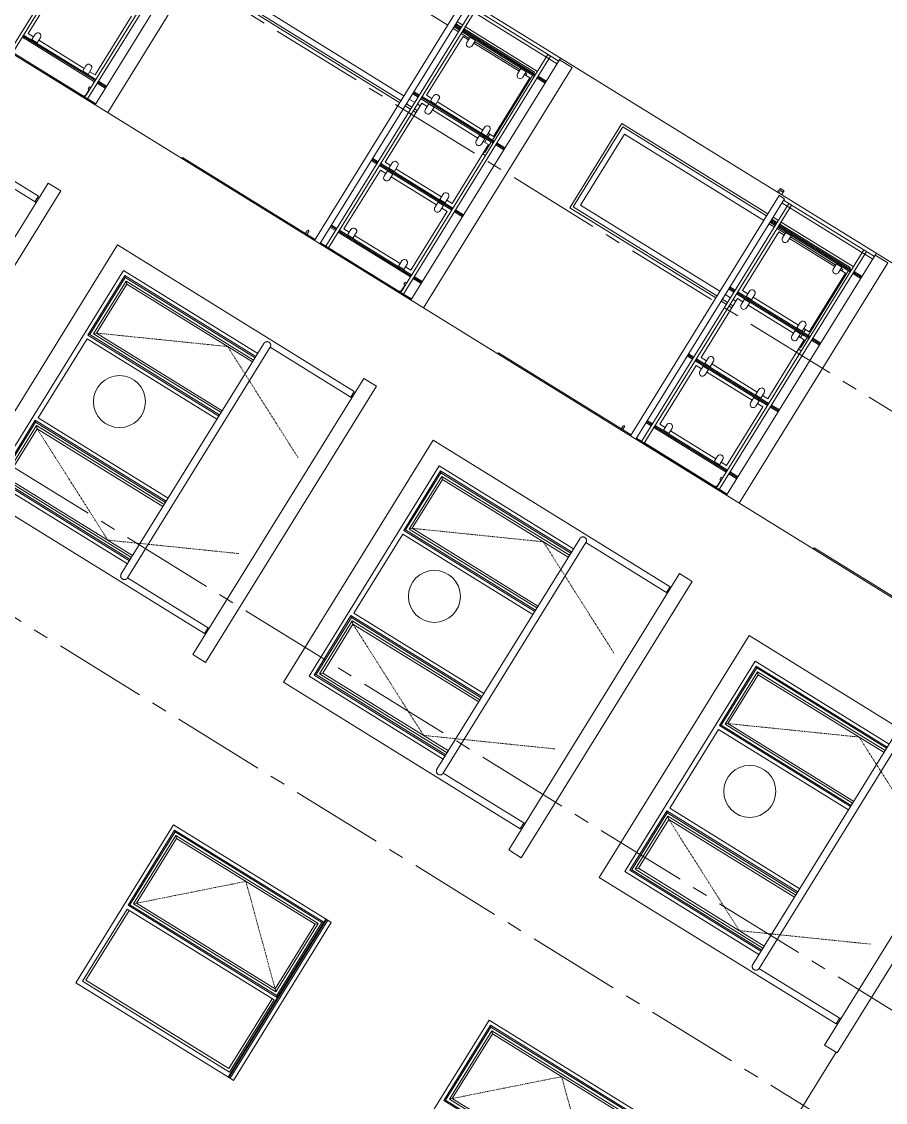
# Model space of a CAD drawing. Header units: millimetres. Extents: x 1373 to 40779, y 1939 to 6439.
# Drawn here: x 3049.9 to 3224.4, y 3599 to 3817.4 of the extents above; entities that cross this region are included whole.
import ezdxf

# ---------------------------------------------------------------- set-up
doc = ezdxf.new("R2010")
doc.units = ezdxf.units.MM
doc.linetypes.add('Center', pattern=[3, 1.2, -0.6, 0.6, -0.6])
doc.linetypes.add('IMPORT-CENTER2', pattern=[112.5, 75, -12.5, 12.5, -12.5])
for name, color, linetype, lineweight in [('A-DOOR', 31, 'Continuous', 18), ('A-DOOR-FRAM', 31, 'Continuous', 18), ('A-FLOR', 192, 'Continuous', 30), ('A-FLOR-HRAL', 11, 'Continuous', 18), ('A-GLAZ', 151, 'Continuous', 18), ('A-WALL', 20, 'Continuous', 9), ('HESAPLAMALAR', 2, 'Continuous', 30), ('S-GRID', 252, 'IMPORT-CENTER2', 5)]:
    doc.layers.add(name, color=color, linetype=linetype, lineweight=lineweight)
doc.layers.add('Çember', color=7, linetype='Continuous')

# ---------------------------------------------------------------- blocks, each defined once
blk = doc.blocks.new('_MB_KAPI_CAMLI_B - _m_kapı_80_camlı-2079421-ÖN GÖRÜNÜŞ')
at = {"layer": 'A-DOOR'}
for p, q in [((-878.46, 500.7), (-879.96, 500.7)), ((-879.96, 499.3), (-878.46, 499.3)), ((-878.46, 501.22), (-878.46, 500)), ((-878.46, 500), (-878.46, 498.78)), ((-885.36, 411.5), (-887.36, 411.5)), ((-887.36, 410.18), (-887.36, 411.5)), ((-885.36, 410.18), (-885.36, 411.5)), ((-879.19, 410.81), (-879.19, 410.17)), ((-879.61, 410.5), (-885.36, 410.5)), ((-879.61, 410.24), (-879.61, 410.5))]:
    blk.add_line(p, q, dxfattribs=at)
at = {"layer": 'A-DOOR', "flags": 128}
for points in [[(-879.96, 500.7), (-880, 500.7), (-880.04, 500.7), (-880.08, 500.7), (-880.12, 500.7), (-880.16, 500.7), (-880.2, 500.7), (-880.24, 500.7), (-880.28, 500.7), (-880.32, 500.7), (-880.35, 500.7), (-880.39, 500.7), (-880.43, 500.7), (-880.46, 500.7), (-880.5, 500.7), (-880.53, 500.7), (-880.56, 500.7), (-880.59, 500.7), (-880.62, 500.7), (-880.65, 500.7), (-880.68, 500.7), (-880.71, 500.7), (-880.74, 500.7), (-880.76, 500.7), (-880.78, 500.7), (-880.81, 500.7), (-880.83, 500.7), (-880.85, 500.7), (-880.86, 500.7), (-880.88, 500.7), (-880.9, 500.7), (-880.91, 500.7), (-880.92, 500.7), (-880.93, 500.7), (-880.94, 500.7), (-880.95, 500.7), (-880.96, 500.7), (-880.96, 500.7), (-880.96, 500.7), (-880.96, 500.7)], [(-880.96, 499.3), (-880.96, 499.3), (-880.96, 499.3), (-880.96, 499.3), (-880.95, 499.3), (-880.94, 499.3), (-880.94, 499.3), (-880.93, 499.3), (-880.91, 499.3), (-880.9, 499.3), (-880.89, 499.3), (-880.87, 499.3), (-880.85, 499.3), (-880.83, 499.3), (-880.81, 499.3), (-880.79, 499.3), (-880.77, 499.3), (-880.74, 499.3), (-880.72, 499.3), (-880.69, 499.3), (-880.66, 499.3), (-880.63, 499.3), (-880.6, 499.3), (-880.57, 499.3), (-880.54, 499.3), (-880.5, 499.3), (-880.47, 499.3), (-880.44, 499.3), (-880.4, 499.3), (-880.36, 499.3), (-880.33, 499.3), (-880.29, 499.3), (-880.25, 499.3), (-880.21, 499.3), (-880.17, 499.3), (-880.13, 499.3), (-880.09, 499.3), (-880.06, 499.3), (-880.02, 499.3), (-879.98, 499.3), (-879.96, 499.3)], [(-879.61, 410.5), (-879.59, 410.5), (-879.57, 410.51), (-879.55, 410.51), (-879.53, 410.52), (-879.51, 410.52), (-879.49, 410.53), (-879.47, 410.54), (-879.45, 410.54), (-879.43, 410.55), (-879.42, 410.56), (-879.4, 410.57), (-879.38, 410.58), (-879.36, 410.6), (-879.35, 410.61), (-879.33, 410.62), (-879.32, 410.64), (-879.3, 410.65), (-879.29, 410.67), (-879.27, 410.68), (-879.26, 410.7), (-879.25, 410.71), (-879.24, 410.73), (-879.22, 410.75), (-879.21, 410.77), (-879.2, 410.79), (-879.2, 410.8), (-879.19, 410.81)], [(-879.19, 410.81), (-879.16, 410.88), (-879.12, 410.95), (-879.09, 411.02), (-879.04, 411.09), (-879, 411.15), (-878.95, 411.22), (-878.9, 411.28), (-878.85, 411.34), (-878.79, 411.4), (-878.74, 411.46), (-878.68, 411.51), (-878.62, 411.56), (-878.55, 411.61), (-878.49, 411.66), (-878.42, 411.7), (-878.35, 411.74)]]:
    blk.add_lwpolyline(points, dxfattribs=at)
at = {"layer": 'A-DOOR'}
for start, end in [(150, 180), (180, 210), (75, 120), (240, 285)]:
    blk.add_arc((-880.96, 500), 0.7, start, end, dxfattribs=at)
at = {"layer": 'A-DOOR-FRAM'}
for p, q in [((-878.36, 491.44), (-878.36, 617.5)), ((-877.36, 617.5), (-878.36, 617.5)), ((-878.36, 481.28), (-878.36, 486.36)), ((-878.36, 410.16), (-878.36, 478.74)), ((-878.36, 400), (-878.36, 407.62))]:
    blk.add_line(p, q, dxfattribs=at)
blk = doc.blocks.new('_MB_KAPI_CAMLI_B - _m_kapı_80_camlı-V48-ÖN GÖRÜNÜŞ')
at = {"layer": 'A-DOOR'}
for p, q in [((-878.46, 800.7), (-879.96, 800.7)), ((-879.96, 799.3), (-878.46, 799.3)), ((-878.46, 801.22), (-878.46, 800)), ((-878.46, 800), (-878.46, 798.78)), ((-885.36, 711.5), (-887.36, 711.5)), ((-887.36, 710.18), (-887.36, 711.5)), ((-885.36, 710.18), (-885.36, 711.5)), ((-879.61, 710.5), (-885.36, 710.5)), ((-879.61, 710.24), (-879.61, 710.5)), ((-879.19, 710.81), (-879.19, 710.17))]:
    blk.add_line(p, q, dxfattribs=at)
at = {"layer": 'A-DOOR', "flags": 128}
for points in [[(-879.96, 800.7), (-880, 800.7), (-880.04, 800.7), (-880.08, 800.7), (-880.12, 800.7), (-880.16, 800.7), (-880.2, 800.7), (-880.24, 800.7), (-880.28, 800.7), (-880.32, 800.7), (-880.35, 800.7), (-880.39, 800.7), (-880.43, 800.7), (-880.46, 800.7), (-880.5, 800.7), (-880.53, 800.7), (-880.56, 800.7), (-880.59, 800.7), (-880.62, 800.7), (-880.65, 800.7), (-880.68, 800.7), (-880.71, 800.7), (-880.74, 800.7), (-880.76, 800.7), (-880.78, 800.7), (-880.81, 800.7), (-880.83, 800.7), (-880.85, 800.7), (-880.86, 800.7), (-880.88, 800.7), (-880.9, 800.7), (-880.91, 800.7), (-880.92, 800.7), (-880.93, 800.7), (-880.94, 800.7), (-880.95, 800.7), (-880.96, 800.7), (-880.96, 800.7), (-880.96, 800.7), (-880.96, 800.7)], [(-880.96, 799.3), (-880.96, 799.3), (-880.96, 799.3), (-880.96, 799.3), (-880.95, 799.3), (-880.94, 799.3), (-880.94, 799.3), (-880.93, 799.3), (-880.91, 799.3), (-880.9, 799.3), (-880.89, 799.3), (-880.87, 799.3), (-880.85, 799.3), (-880.83, 799.3), (-880.81, 799.3), (-880.79, 799.3), (-880.77, 799.3), (-880.74, 799.3), (-880.72, 799.3), (-880.69, 799.3), (-880.66, 799.3), (-880.63, 799.3), (-880.6, 799.3), (-880.57, 799.3), (-880.54, 799.3), (-880.5, 799.3), (-880.47, 799.3), (-880.44, 799.3), (-880.4, 799.3), (-880.36, 799.3), (-880.33, 799.3), (-880.29, 799.3), (-880.25, 799.3), (-880.21, 799.3), (-880.17, 799.3), (-880.13, 799.3), (-880.09, 799.3), (-880.06, 799.3), (-880.02, 799.3), (-879.98, 799.3), (-879.96, 799.3)], [(-879.61, 710.5), (-879.59, 710.5), (-879.57, 710.51), (-879.55, 710.51), (-879.53, 710.52), (-879.51, 710.52), (-879.49, 710.53), (-879.47, 710.54), (-879.45, 710.54), (-879.43, 710.55), (-879.42, 710.56), (-879.4, 710.57), (-879.38, 710.58), (-879.36, 710.6), (-879.35, 710.61), (-879.33, 710.62), (-879.32, 710.64), (-879.3, 710.65), (-879.29, 710.67), (-879.27, 710.68), (-879.26, 710.7), (-879.25, 710.71), (-879.24, 710.73), (-879.22, 710.75), (-879.21, 710.77), (-879.2, 710.79), (-879.2, 710.8), (-879.19, 710.81)], [(-879.19, 710.81), (-879.16, 710.88), (-879.12, 710.95), (-879.09, 711.02), (-879.04, 711.09), (-879, 711.15), (-878.95, 711.22), (-878.9, 711.28), (-878.85, 711.34), (-878.79, 711.4), (-878.74, 711.46), (-878.68, 711.51), (-878.62, 711.56), (-878.55, 711.61), (-878.49, 711.66), (-878.42, 711.7), (-878.35, 711.74)]]:
    blk.add_lwpolyline(points, dxfattribs=at)
at = {"layer": 'A-DOOR'}
for start, end in [(150, 180), (180, 210), (75, 120), (240, 285)]:
    blk.add_arc((-880.96, 800), 0.7, start, end, dxfattribs=at)
at = {"layer": 'A-DOOR-FRAM'}
for p, q in [((-878.36, 791.44), (-878.36, 917.5)), ((-877.36, 917.5), (-878.36, 917.5)), ((-878.36, 781.28), (-878.36, 786.36)), ((-878.36, 710.16), (-878.36, 778.74)), ((-878.36, 700), (-878.36, 707.62))]:
    blk.add_line(p, q, dxfattribs=at)
blk = doc.blocks.new('_MB_KAPI_CAMLI_B - _m_kapı_80_camlı-V60-ÖN GÖRÜNÜŞ')
at = {"layer": 'A-DOOR'}
for p, q in [((-878.46, 1100.7), (-879.96, 1100.7)), ((-878.46, 1101.22), (-878.46, 1100)), ((-879.96, 1099.3), (-878.46, 1099.3)), ((-878.46, 1100), (-878.46, 1098.78)), ((-885.36, 1011.5), (-887.36, 1011.5)), ((-887.36, 1010.18), (-887.36, 1011.5)), ((-885.36, 1010.18), (-885.36, 1011.5)), ((-879.61, 1010.5), (-885.36, 1010.5)), ((-879.61, 1010.24), (-879.61, 1010.5)), ((-879.19, 1010.81), (-879.19, 1010.17))]:
    blk.add_line(p, q, dxfattribs=at)
at = {"layer": 'A-DOOR', "flags": 128}
for points in [[(-879.96, 1100.7), (-880, 1100.7), (-880.04, 1100.7), (-880.08, 1100.7), (-880.12, 1100.7), (-880.16, 1100.7), (-880.2, 1100.7), (-880.24, 1100.7), (-880.28, 1100.7), (-880.32, 1100.7), (-880.35, 1100.7), (-880.39, 1100.7), (-880.43, 1100.7), (-880.46, 1100.7), (-880.5, 1100.7), (-880.53, 1100.7), (-880.56, 1100.7), (-880.59, 1100.7), (-880.62, 1100.7), (-880.65, 1100.7), (-880.68, 1100.7), (-880.71, 1100.7), (-880.74, 1100.7), (-880.76, 1100.7), (-880.78, 1100.7), (-880.81, 1100.7), (-880.83, 1100.7), (-880.85, 1100.7), (-880.86, 1100.7), (-880.88, 1100.7), (-880.9, 1100.7), (-880.91, 1100.7), (-880.92, 1100.7), (-880.93, 1100.7), (-880.94, 1100.7), (-880.95, 1100.7), (-880.96, 1100.7), (-880.96, 1100.7), (-880.96, 1100.7), (-880.96, 1100.7)], [(-880.96, 1099.3), (-880.96, 1099.3), (-880.96, 1099.3), (-880.96, 1099.3), (-880.95, 1099.3), (-880.94, 1099.3), (-880.94, 1099.3), (-880.93, 1099.3), (-880.91, 1099.3), (-880.9, 1099.3), (-880.89, 1099.3), (-880.87, 1099.3), (-880.85, 1099.3), (-880.83, 1099.3), (-880.81, 1099.3), (-880.79, 1099.3), (-880.77, 1099.3), (-880.74, 1099.3), (-880.72, 1099.3), (-880.69, 1099.3), (-880.66, 1099.3), (-880.63, 1099.3), (-880.6, 1099.3), (-880.57, 1099.3), (-880.54, 1099.3), (-880.5, 1099.3), (-880.47, 1099.3), (-880.44, 1099.3), (-880.4, 1099.3), (-880.36, 1099.3), (-880.33, 1099.3), (-880.29, 1099.3), (-880.25, 1099.3), (-880.21, 1099.3), (-880.17, 1099.3), (-880.13, 1099.3), (-880.09, 1099.3), (-880.06, 1099.3), (-880.02, 1099.3), (-879.98, 1099.3), (-879.96, 1099.3)], [(-879.61, 1010.5), (-879.59, 1010.5), (-879.57, 1010.51), (-879.55, 1010.51), (-879.53, 1010.52), (-879.51, 1010.52), (-879.49, 1010.53), (-879.47, 1010.54), (-879.45, 1010.54), (-879.43, 1010.55), (-879.42, 1010.56), (-879.4, 1010.57), (-879.38, 1010.58), (-879.36, 1010.6), (-879.35, 1010.61), (-879.33, 1010.62), (-879.32, 1010.64), (-879.3, 1010.65), (-879.29, 1010.67), (-879.27, 1010.68), (-879.26, 1010.7), (-879.25, 1010.71), (-879.24, 1010.73), (-879.22, 1010.75), (-879.21, 1010.77), (-879.2, 1010.79), (-879.2, 1010.8), (-879.19, 1010.81)], [(-879.19, 1010.81), (-879.16, 1010.88), (-879.12, 1010.95), (-879.09, 1011.02), (-879.04, 1011.09), (-879, 1011.15), (-878.95, 1011.22), (-878.9, 1011.28), (-878.85, 1011.34), (-878.79, 1011.4), (-878.74, 1011.46), (-878.68, 1011.51), (-878.62, 1011.56), (-878.55, 1011.61), (-878.49, 1011.66), (-878.42, 1011.7), (-878.35, 1011.74)]]:
    blk.add_lwpolyline(points, dxfattribs=at)
at = {"layer": 'A-DOOR'}
for start, end in [(75, 120), (150, 180), (180, 210), (240, 285)]:
    blk.add_arc((-880.96, 1100), 0.7, start, end, dxfattribs=at)
at = {"layer": 'A-DOOR-FRAM'}
for p, q in [((-878.36, 1091.44), (-878.36, 1217.5)), ((-877.36, 1217.5), (-878.36, 1217.5)), ((-878.36, 1081.39), (-878.36, 1086.36)), ((-878.36, 1010.16), (-878.36, 1078.74)), ((-878.36, 1000), (-878.36, 1007.62))]:
    blk.add_line(p, q, dxfattribs=at)
blk = doc.blocks.new('A$C06b003cd')
at = {"layer": 'A-FLOR', "color": 1, "lineweight": 20}
for p, q in [((624.43, 2084.05), (852.7, 2084.05)), ((852.7, 2072.05), (624.43, 2072.05)), ((624.43, 1784.05), (852.7, 1784.05)), ((624.43, 1784.05), (624.43, 1772.05)), ((852.7, 1772.05), (624.43, 1772.05)), ((624.43, 1484.05), (852.7, 1484.05)), ((624.43, 1484.05), (624.43, 1472.05)), ((852.7, 1472.05), (624.43, 1472.05)), ((2051.42, 1172.05), (1189.07, 1172.05))]:
    blk.add_line(p, q, dxfattribs=at)
at = {"layer": 'A-FLOR-HRAL'}
for p, q in [((851.84, 2084.05), (851.84, 2170.41)), ((625.7, 2165.33), (851.84, 2165.33)), ((625.7, 2162.79), (851.84, 2162.79)), ((832.27, 2160.25), (776.39, 2160.25)), ((832.27, 2155.17), (832.27, 2160.25)), ((835.13, 2094.21), (835.13, 2162.79)), ((837.04, 2162.79), (837.04, 2094.21)), ((834.81, 2155.17), (829.73, 2155.17)), ((829.73, 2150.09), (834.81, 2150.09)), ((832.27, 2106.91), (832.27, 2150.09)), ((834.81, 2150.09), (834.81, 2155.17)), ((834.81, 2106.91), (829.73, 2106.91)), ((834.81, 2101.83), (834.81, 2106.91)), ((776.39, 2096.75), (832.27, 2096.75)), ((829.73, 2101.83), (834.81, 2101.83)), ((832.27, 2096.75), (832.27, 2101.83)), ((625.7, 2094.21), (851.84, 2094.21)), ((625.7, 2091.67), (851.84, 2091.67)), ((835.13, 2084.05), (835.13, 2091.67)), ((837.04, 2091.67), (837.04, 2084.05)), ((624.43, 1875.49), (852.7, 1875.49)), ((624.43, 1870.41), (852.7, 1870.41)), ((625.7, 1870.41), (625.7, 1784.05)), ((628.24, 1784.05), (628.24, 1870.41)), ((644.63, 1865.33), (644.63, 1870.41)), ((646.54, 1870.41), (646.54, 1865.33)), ((708.13, 1865.33), (708.13, 1870.41)), ((710.04, 1870.41), (710.04, 1865.33)), ((771.63, 1865.33), (771.63, 1870.41)), ((773.54, 1870.41), (773.54, 1865.33)), ((835.13, 1865.33), (835.13, 1870.41)), ((837.04, 1870.41), (837.04, 1865.33)), ((851.84, 1784.05), (851.84, 1870.41)), ((625.7, 1865.33), (851.84, 1865.33)), ((625.7, 1862.79), (851.84, 1862.79)), ((644.63, 1794.21), (644.63, 1862.79)), ((646.54, 1862.79), (646.54, 1794.21)), ((708.13, 1794.21), (708.13, 1862.79)), ((710.04, 1862.79), (710.04, 1794.21)), ((771.63, 1794.21), (771.63, 1862.79)), ((773.54, 1862.79), (773.54, 1794.21)), ((835.13, 1794.21), (835.13, 1862.79)), ((837.04, 1862.79), (837.04, 1794.21)), ((651.93, 1855.17), (646.85, 1855.17)), ((646.85, 1855.17), (646.85, 1850.09)), ((705.27, 1860.25), (649.39, 1860.25)), ((649.39, 1860.25), (649.39, 1855.17)), ((707.81, 1855.17), (702.73, 1855.17)), ((705.27, 1855.17), (705.27, 1860.25)), ((707.81, 1850.09), (707.81, 1855.17)), ((715.43, 1855.17), (710.35, 1855.17)), ((710.35, 1855.17), (710.35, 1850.09)), ((768.77, 1860.25), (712.89, 1860.25)), ((712.89, 1860.25), (712.89, 1855.17)), ((771.31, 1855.17), (766.23, 1855.17)), ((768.77, 1855.17), (768.77, 1860.25)), ((771.31, 1850.09), (771.31, 1855.17)), ((778.93, 1855.17), (773.85, 1855.17)), ((773.85, 1855.17), (773.85, 1850.09)), ((832.27, 1860.25), (776.39, 1860.25)), ((776.39, 1860.25), (776.39, 1855.17)), ((834.81, 1855.17), (829.73, 1855.17)), ((832.27, 1855.17), (832.27, 1860.25)), ((834.81, 1850.09), (834.81, 1855.17)), ((646.85, 1850.09), (651.93, 1850.09)), ((649.39, 1850.09), (649.39, 1806.91)), ((702.73, 1850.09), (707.81, 1850.09)), ((705.27, 1806.91), (705.27, 1850.09)), ((710.35, 1850.09), (715.43, 1850.09)), ((712.89, 1850.09), (712.89, 1806.91)), ((766.23, 1850.09), (771.31, 1850.09)), ((768.77, 1806.91), (768.77, 1850.09)), ((773.85, 1850.09), (778.93, 1850.09)), ((776.39, 1850.09), (776.39, 1806.91)), ((829.73, 1850.09), (834.81, 1850.09)), ((832.27, 1806.91), (832.27, 1850.09)), ((651.93, 1806.91), (646.85, 1806.91)), ((646.85, 1806.91), (646.85, 1801.83)), ((646.85, 1801.83), (651.93, 1801.83)), ((649.39, 1801.83), (649.39, 1796.75)), ((707.81, 1806.91), (702.73, 1806.91)), ((702.73, 1801.83), (707.81, 1801.83)), ((705.27, 1796.75), (705.27, 1801.83)), ((707.81, 1801.83), (707.81, 1806.91)), ((715.43, 1806.91), (710.35, 1806.91)), ((710.35, 1806.91), (710.35, 1801.83)), ((710.35, 1801.83), (715.43, 1801.83)), ((712.89, 1801.83), (712.89, 1796.75)), ((771.31, 1806.91), (766.23, 1806.91)), ((766.23, 1801.83), (771.31, 1801.83)), ((768.77, 1796.75), (768.77, 1801.83)), ((771.31, 1801.83), (771.31, 1806.91)), ((778.93, 1806.91), (773.85, 1806.91)), ((773.85, 1806.91), (773.85, 1801.83)), ((773.85, 1801.83), (778.93, 1801.83)), ((776.39, 1801.83), (776.39, 1796.75)), ((834.81, 1806.91), (829.73, 1806.91)), ((829.73, 1801.83), (834.81, 1801.83)), ((832.27, 1796.75), (832.27, 1801.83)), ((834.81, 1801.83), (834.81, 1806.91)), ((625.7, 1794.21), (851.84, 1794.21)), ((625.7, 1794.21), (625.7, 1791.67)), ((625.7, 1791.67), (851.84, 1791.67)), ((644.63, 1784.05), (644.63, 1791.67)), ((646.54, 1791.67), (646.54, 1784.05)), ((649.39, 1796.75), (705.27, 1796.75)), ((708.13, 1784.05), (708.13, 1791.67)), ((710.04, 1791.67), (710.04, 1784.05)), ((712.89, 1796.75), (768.77, 1796.75)), ((771.63, 1784.05), (771.63, 1791.67)), ((773.54, 1791.67), (773.54, 1784.05)), ((776.39, 1796.75), (832.27, 1796.75)), ((835.13, 1784.05), (835.13, 1791.67)), ((837.04, 1791.67), (837.04, 1784.05)), ((624.43, 1575.49), (852.7, 1575.49)), ((624.43, 1575.49), (624.43, 1570.41)), ((624.43, 1570.41), (852.7, 1570.41)), ((625.7, 1570.41), (625.7, 1484.05)), ((625.7, 1565.33), (851.84, 1565.33)), ((625.7, 1565.33), (625.7, 1562.79)), ((628.24, 1484.05), (628.24, 1570.41)), ((644.63, 1565.33), (644.63, 1570.41)), ((646.54, 1570.41), (646.54, 1565.33)), ((708.13, 1565.33), (708.13, 1570.41)), ((710.04, 1570.41), (710.04, 1565.33)), ((771.63, 1565.33), (771.63, 1570.41)), ((773.54, 1570.41), (773.54, 1565.33)), ((835.13, 1565.33), (835.13, 1570.41)), ((837.04, 1570.41), (837.04, 1565.33)), ((851.84, 1484.05), (851.84, 1570.41)), ((625.7, 1562.79), (851.84, 1562.79)), ((644.63, 1494.21), (644.63, 1562.79)), ((646.54, 1562.79), (646.54, 1494.21)), ((651.93, 1555.17), (646.85, 1555.17)), ((646.85, 1555.17), (646.85, 1550.09)), ((705.27, 1560.25), (649.39, 1560.25)), ((649.39, 1560.25), (649.39, 1555.17)), ((707.81, 1555.17), (702.73, 1555.17)), ((705.27, 1555.17), (705.27, 1560.25)), ((707.81, 1550.09), (707.81, 1555.17)), ((708.13, 1494.21), (708.13, 1562.79)), ((710.04, 1562.79), (710.04, 1494.21)), ((715.43, 1555.17), (710.35, 1555.17)), ((710.35, 1555.17), (710.35, 1550.09)), ((768.77, 1560.25), (712.89, 1560.25)), ((712.89, 1560.25), (712.89, 1555.17)), ((771.31, 1555.17), (766.23, 1555.17)), ((768.77, 1555.17), (768.77, 1560.25)), ((771.31, 1550.09), (771.31, 1555.17)), ((771.63, 1494.21), (771.63, 1562.79)), ((773.54, 1562.79), (773.54, 1494.21)), ((778.93, 1555.17), (773.85, 1555.17)), ((773.85, 1555.17), (773.85, 1550.09)), ((832.27, 1560.25), (776.39, 1560.25)), ((776.39, 1560.25), (776.39, 1555.17)), ((834.81, 1555.17), (829.73, 1555.17)), ((832.27, 1555.17), (832.27, 1560.25)), ((834.81, 1550.09), (834.81, 1555.17)), ((835.13, 1494.21), (835.13, 1562.79)), ((837.04, 1562.79), (837.04, 1494.21)), ((646.85, 1550.09), (651.93, 1550.09)), ((649.39, 1550.09), (649.39, 1506.91)), ((702.73, 1550.09), (707.81, 1550.09)), ((705.27, 1506.91), (705.27, 1550.09)), ((710.35, 1550.09), (715.43, 1550.09)), ((712.89, 1550.09), (712.89, 1506.91)), ((766.23, 1550.09), (771.31, 1550.09)), ((768.77, 1506.91), (768.77, 1550.09)), ((773.85, 1550.09), (778.93, 1550.09)), ((776.39, 1550.09), (776.39, 1506.91)), ((829.73, 1550.09), (834.81, 1550.09)), ((832.27, 1506.91), (832.27, 1550.09)), ((651.93, 1506.91), (646.85, 1506.91)), ((646.85, 1506.91), (646.85, 1501.83)), ((707.81, 1506.91), (702.73, 1506.91)), ((707.81, 1501.83), (707.81, 1506.91)), ((715.43, 1506.91), (710.35, 1506.91)), ((710.35, 1506.91), (710.35, 1501.83)), ((771.31, 1506.91), (766.23, 1506.91)), ((771.31, 1501.83), (771.31, 1506.91)), ((778.93, 1506.91), (773.85, 1506.91)), ((773.85, 1506.91), (773.85, 1501.83)), ((834.81, 1506.91), (829.73, 1506.91)), ((834.81, 1501.83), (834.81, 1506.91)), ((625.7, 1494.21), (851.84, 1494.21)), ((625.7, 1494.21), (625.7, 1491.67)), ((646.85, 1501.83), (651.93, 1501.83)), ((649.39, 1501.83), (649.39, 1496.75)), ((649.39, 1496.75), (705.27, 1496.75)), ((702.73, 1501.83), (707.81, 1501.83)), ((705.27, 1496.75), (705.27, 1501.83)), ((710.35, 1501.83), (715.43, 1501.83)), ((712.89, 1501.83), (712.89, 1496.75)), ((712.89, 1496.75), (768.77, 1496.75)), ((766.23, 1501.83), (771.31, 1501.83)), ((768.77, 1496.75), (768.77, 1501.83)), ((773.85, 1501.83), (778.93, 1501.83)), ((776.39, 1501.83), (776.39, 1496.75)), ((776.39, 1496.75), (832.27, 1496.75)), ((829.73, 1501.83), (834.81, 1501.83)), ((832.27, 1496.75), (832.27, 1501.83)), ((625.7, 1491.67), (851.84, 1491.67)), ((644.63, 1484.05), (644.63, 1491.67)), ((646.54, 1491.67), (646.54, 1484.05)), ((708.13, 1484.05), (708.13, 1491.67)), ((710.04, 1491.67), (710.04, 1484.05)), ((771.63, 1484.05), (771.63, 1491.67)), ((773.54, 1491.67), (773.54, 1484.05)), ((835.13, 1484.05), (835.13, 1491.67)), ((837.04, 1491.67), (837.04, 1484.05))]:
    blk.add_line(p, q, dxfattribs=at)
at = {"layer": 'A-FLOR-HRAL', "linetype": 'Continuous'}
for p, q in [((836.08, 2094.21), (836.08, 2162.79)), ((836.08, 2084.05), (836.08, 2091.67)), ((645.58, 1865.33), (645.58, 1870.41)), ((709.08, 1865.33), (709.08, 1870.41)), ((772.58, 1865.33), (772.58, 1870.41)), ((836.08, 1865.33), (836.08, 1870.41)), ((645.58, 1794.21), (645.58, 1862.79)), ((709.08, 1794.21), (709.08, 1862.79)), ((772.58, 1794.21), (772.58, 1862.79)), ((836.08, 1794.21), (836.08, 1862.79)), ((645.58, 1784.05), (645.58, 1791.67)), ((709.08, 1784.05), (709.08, 1791.67)), ((772.58, 1784.05), (772.58, 1791.67)), ((836.08, 1784.05), (836.08, 1791.67)), ((645.58, 1565.33), (645.58, 1570.41)), ((709.08, 1565.33), (709.08, 1570.41)), ((772.58, 1565.33), (772.58, 1570.41)), ((836.08, 1565.33), (836.08, 1570.41)), ((645.58, 1494.21), (645.58, 1562.79)), ((709.08, 1494.21), (709.08, 1562.79)), ((772.58, 1494.21), (772.58, 1562.79)), ((836.08, 1494.21), (836.08, 1562.79)), ((645.58, 1484.05), (645.58, 1491.67)), ((709.08, 1484.05), (709.08, 1491.67)), ((772.58, 1484.05), (772.58, 1491.67)), ((836.08, 1484.05), (836.08, 1491.67))]:
    blk.add_line(p, q, dxfattribs=at)
at = {"layer": 'A-FLOR-HRAL'}
for centre, start, end in [((829.73, 2152.63), 90, 270), ((829.73, 2104.37), 90, 270), ((651.93, 1852.63), 270, 90), ((702.73, 1852.63), 90, 270), ((715.43, 1852.63), 270, 90), ((766.23, 1852.63), 90, 270), ((778.93, 1852.63), 270, 90), ((829.73, 1852.63), 90, 270), ((651.93, 1804.37), 270, 90), ((702.73, 1804.37), 90, 270), ((715.43, 1804.37), 270, 90), ((766.23, 1804.37), 90, 270), ((778.93, 1804.37), 270, 90), ((829.73, 1804.37), 90, 270), ((651.93, 1552.63), 270, 90), ((702.73, 1552.63), 90, 270), ((715.43, 1552.63), 270, 90), ((766.23, 1552.63), 90, 270), ((778.93, 1552.63), 270, 90), ((829.73, 1552.63), 90, 270), ((651.93, 1504.37), 270, 90), ((702.73, 1504.37), 90, 270), ((715.43, 1504.37), 270, 90), ((766.23, 1504.37), 90, 270), ((778.93, 1504.37), 270, 90), ((829.73, 1504.37), 90, 270)]:
    blk.add_arc(centre, 2.54, start, end, dxfattribs=at)
at = {"layer": 'A-GLAZ'}
for p, q in [((939.56, 2309.05), (939.56, 2084.05)), ((944.99, 2160.68), (944.99, 2083.05)), ((926.56, 2083.05), (1189.07, 2083.05)), ((926.56, 2071.05), (926.56, 2083.05)), ((939.56, 2084.05), (944.99, 2084.05)), ((1189.07, 2071.05), (926.56, 2071.05)), ((719.8, 2012.15), (719.8, 1875.49)), ((721.7, 1875.49), (721.7, 2014.05)), ((648, 1875.49), (648, 2007.75)), ((715.4, 2007.75), (715.4, 1875.49)), ((1169.56, 2009.05), (939.56, 2009.05)), ((939.56, 2009.05), (939.56, 1784.05)), ((1169.56, 1784.05), (1169.56, 2009.05)), ((954.56, 1866.58), (954.56, 1994.05)), ((954.56, 1994.05), (1154.56, 1994.05)), ((1154.56, 1994.05), (1154.56, 1866.58)), ((957.56, 1866.57), (957.56, 1991.05)), ((958.64, 1989.97), (957.56, 1991.05)), ((957.56, 1991.05), (1014.06, 1991.05)), ((958.64, 1866.57), (958.64, 1989.97)), ((1012.98, 1989.97), (958.64, 1989.97)), ((962.56, 1986.05), (960.81, 1987.79)), ((960.81, 1987.79), (960.81, 1866.57)), ((1010.8, 1987.79), (960.81, 1987.79)), ((962.56, 1986.05), (962.56, 1866.57)), ((1009.06, 1986.05), (962.56, 1986.05)), ((1010.8, 1987.79), (1009.06, 1986.05)), ((1009.06, 1866.58), (1009.06, 1986.05)), ((1010.8, 1866.58), (1010.8, 1987.79)), ((1014.06, 1991.05), (1012.98, 1989.97)), ((1012.98, 1989.97), (1012.98, 1866.58)), ((1014.06, 1991.05), (1014.06, 1866.58)), ((1017.06, 1866.58), (1017.06, 1990.05)), ((1017.06, 1990.05), (1092.06, 1990.05)), ((1092.06, 1990.05), (1092.06, 1866.58)), ((1095.06, 1991.05), (1151.56, 1991.05)), ((1095.06, 1866.58), (1095.06, 1991.05)), ((1095.06, 1991.05), (1096.22, 1989.89)), ((1096.22, 1989.89), (1150.4, 1989.89)), ((1096.22, 1989.89), (1096.22, 1866.58)), ((1148.44, 1987.93), (1098.18, 1987.93)), ((1098.18, 1866.58), (1098.18, 1987.93)), ((1098.18, 1987.93), (1100.06, 1986.05)), ((1146.56, 1986.05), (1100.06, 1986.05)), ((1100.06, 1986.05), (1100.06, 1866.58)), ((1146.56, 1866.58), (1146.56, 1986.05)), ((1148.44, 1866.58), (1148.44, 1987.93)), ((1150.4, 1989.89), (1150.4, 1866.58)), ((1151.56, 1991.05), (1151.56, 1866.58)), ((641.7, 1870.41), (641.7, 1865.33)), ((643.6, 1865.33), (643.6, 1870.41)), ((648, 1865.33), (648, 1870.41)), ((715.4, 1870.41), (715.4, 1865.33)), ((719.8, 1870.41), (719.8, 1865.33)), ((721.7, 1865.33), (721.7, 1870.41)), ((641.7, 1862.79), (641.7, 1794.21)), ((643.6, 1795.95), (643.6, 1862.79)), ((648, 1855.17), (648, 1862.79)), ((715.4, 1862.79), (715.4, 1860.25)), ((719.8, 1862.79), (719.8, 1860.25)), ((721.7, 1860.25), (721.7, 1862.79)), ((1164.13, 1866.58), (944.99, 1866.58)), ((944.99, 1860.68), (944.99, 1783.05)), ((1164.13, 1860.68), (1164.13, 1783.05)), ((944.99, 1860.58), (1164.13, 1860.58)), ((648, 1806.91), (648, 1850.09)), ((648, 1800.35), (648, 1801.83)), ((649.39, 1800.35), (648, 1800.35)), ((708.13, 1800.35), (705.27, 1800.35)), ((712.89, 1800.35), (710.04, 1800.35)), ((644.63, 1795.95), (643.6, 1795.95)), ((708.13, 1795.95), (646.54, 1795.95)), ((719.8, 1795.95), (710.04, 1795.95)), ((719.8, 1796.75), (719.8, 1795.95)), ((721.7, 1794.21), (721.7, 1796.75)), ((926.56, 1783.05), (1189.07, 1783.05)), ((926.56, 1771.05), (926.56, 1783.05)), ((939.56, 1784.05), (944.99, 1784.05)), ((1164.13, 1784.05), (1169.56, 1784.05)), ((1189.07, 1771.05), (1189.07, 1783.05)), ((1189.07, 1771.05), (926.56, 1771.05)), ((1317.42, 1579.35), (1317.42, 1721.05)), ((1318.49, 1719.97), (1317.42, 1721.05)), ((1317.42, 1721.05), (1388.92, 1721.05)), ((1388.92, 1721.05), (1387.84, 1719.97)), ((1388.92, 1721.05), (1388.92, 1579.35)), ((721.7, 1714.05), (641.7, 1714.05)), ((641.7, 1714.05), (641.7, 1575.49)), ((643.6, 1575.49), (643.6, 1712.15)), ((643.6, 1712.15), (719.8, 1712.15)), ((719.8, 1712.15), (719.8, 1575.49)), ((721.7, 1575.49), (721.7, 1714.05)), ((1318.49, 1580.43), (1318.49, 1719.97)), ((1387.84, 1719.97), (1318.49, 1719.97)), ((1322.42, 1716.05), (1320.67, 1717.79)), ((1320.67, 1717.79), (1320.67, 1582.6)), ((1385.66, 1717.79), (1320.67, 1717.79)), ((1322.42, 1716.05), (1322.42, 1584.35)), ((1383.92, 1716.05), (1322.42, 1716.05)), ((1385.66, 1717.79), (1383.92, 1716.05)), ((1383.92, 1584.35), (1383.92, 1716.05)), ((1385.66, 1582.6), (1385.66, 1717.79)), ((1387.84, 1719.97), (1387.84, 1580.43)), ((1391.92, 1580.35), (1391.92, 1720.05)), ((1391.92, 1720.05), (1460.42, 1720.05)), ((1391.92, 1718.05), (1391.92, 1720.05)), ((1460.42, 1720.05), (1391.92, 1720.05)), ((1458.42, 1718.05), (1391.92, 1718.05)), ((1458.42, 1718.05), (1458.42, 1582.35)), ((1460.42, 1720.05), (1460.42, 1580.35)), ((1460.42, 1580.35), (1460.42, 1720.05)), ((648, 1575.49), (648, 1707.75)), ((648, 1707.75), (715.4, 1707.75)), ((715.4, 1707.75), (715.4, 1575.49)), ((1169.56, 1709.05), (939.56, 1709.05)), ((939.56, 1709.05), (939.56, 1484.05)), ((1169.56, 1484.05), (1169.56, 1709.05)), ((954.56, 1566.58), (954.56, 1694.05)), ((954.56, 1694.05), (1154.56, 1694.05)), ((957.56, 1566.57), (957.56, 1691.05)), ((958.64, 1689.97), (957.56, 1691.05)), ((957.56, 1691.05), (1014.06, 1691.05)), ((958.64, 1566.57), (958.64, 1689.97)), ((1012.98, 1689.97), (958.64, 1689.97)), ((962.56, 1686.05), (960.81, 1687.79)), ((960.81, 1687.79), (960.81, 1566.57)), ((1010.8, 1687.79), (960.81, 1687.79)), ((962.56, 1686.05), (962.56, 1566.57)), ((1009.06, 1686.05), (962.56, 1686.05)), ((1010.8, 1687.79), (1009.06, 1686.05)), ((1009.06, 1566.58), (1009.06, 1686.05)), ((1010.8, 1566.58), (1010.8, 1687.79)), ((1014.06, 1691.05), (1012.98, 1689.97)), ((1012.98, 1689.97), (1012.98, 1566.58)), ((1014.06, 1691.05), (1014.06, 1566.58)), ((1017.06, 1566.58), (1017.06, 1690.05)), ((1017.06, 1690.05), (1092.06, 1690.05)), ((1092.06, 1690.05), (1092.06, 1566.58)), ((1095.06, 1691.05), (1151.56, 1691.05)), ((1095.06, 1566.58), (1095.06, 1691.05)), ((1095.06, 1691.05), (1096.22, 1689.89)), ((1096.22, 1689.89), (1150.4, 1689.89)), ((1096.22, 1689.89), (1096.22, 1566.58)), ((1148.44, 1687.93), (1098.18, 1687.93)), ((1098.18, 1566.58), (1098.18, 1687.93)), ((1098.18, 1687.93), (1100.06, 1686.05)), ((1146.56, 1686.05), (1100.06, 1686.05)), ((1100.06, 1686.05), (1100.06, 1566.58)), ((1146.56, 1686.05), (1148.44, 1687.93)), ((1146.56, 1566.58), (1146.56, 1686.05)), ((1148.44, 1566.58), (1148.44, 1687.93)), ((1150.4, 1689.89), (1151.56, 1691.05)), ((1150.4, 1689.89), (1150.4, 1566.58)), ((1151.56, 1691.05), (1151.56, 1566.58)), ((1154.56, 1694.05), (1154.56, 1566.58)), ((1322.42, 1584.35), (1320.67, 1582.6)), ((1320.67, 1582.6), (1385.66, 1582.6)), ((1322.42, 1584.35), (1383.92, 1584.35)), ((1383.92, 1584.35), (1385.66, 1582.6)), ((1458.42, 1582.35), (1391.92, 1582.35)), ((1391.92, 1582.35), (1391.92, 1580.35)), ((622.7, 1578), (618.95, 1577.43)), ((618.95, 1577.43), (618.95, 1574.05)), ((618.95, 1574.05), (620.2, 1574.05)), ((620.2, 1576.55), (622.7, 1576.55)), ((620.2, 1576.55), (620.2, 1574.05)), ((622.7, 1574.05), (620.2, 1574.05)), ((1314.42, 1579.15), (1464.42, 1579.15)), ((1464.42, 1579.02), (1314.42, 1579.02)), ((1464.42, 1578.52), (1314.42, 1578.52)), ((1314.42, 1577.43), (1314.42, 1578)), ((1314.42, 1574.05), (1314.42, 1577.43)), ((1464.42, 1577.43), (1314.42, 1577.43)), ((1464.42, 1574.05), (1314.42, 1574.05)), ((1318.49, 1580.43), (1317.42, 1579.35)), ((1388.92, 1579.35), (1317.42, 1579.35)), ((1387.84, 1580.43), (1318.49, 1580.43)), ((1387.84, 1580.43), (1388.92, 1579.35)), ((1460.42, 1580.35), (1391.92, 1580.35)), ((1391.92, 1580.35), (1460.42, 1580.35)), ((1464.42, 1578), (1464.42, 1577.43)), ((1464.42, 1577.43), (1464.42, 1574.05)), ((641.7, 1570.41), (641.7, 1565.33)), ((643.6, 1565.33), (643.6, 1570.41)), ((648, 1565.33), (648, 1570.41)), ((715.4, 1570.41), (715.4, 1565.33)), ((719.8, 1570.41), (719.8, 1565.33)), ((721.7, 1565.33), (721.7, 1570.41)), ((1164.13, 1566.58), (944.99, 1566.58)), ((641.7, 1562.79), (641.7, 1494.21)), ((643.6, 1495.95), (643.6, 1562.79)), ((648, 1555.17), (648, 1562.79)), ((715.4, 1562.79), (715.4, 1560.25)), ((719.8, 1562.79), (719.8, 1560.25)), ((721.7, 1560.25), (721.7, 1562.79)), ((944.99, 1560.68), (944.99, 1483.05)), ((944.99, 1560.58), (1164.13, 1560.58)), ((1164.13, 1560.68), (1164.13, 1483.05)), ((648, 1506.91), (648, 1550.09)), ((644.63, 1495.95), (643.6, 1495.95)), ((708.13, 1495.95), (646.54, 1495.95)), ((648, 1500.35), (648, 1501.83)), ((649.39, 1500.35), (648, 1500.35)), ((708.13, 1500.35), (705.27, 1500.35)), ((712.89, 1500.35), (710.04, 1500.35)), ((719.8, 1495.95), (710.04, 1495.95)), ((719.8, 1496.75), (719.8, 1495.95)), ((721.7, 1494.21), (721.7, 1496.75)), ((926.56, 1483.05), (1189.07, 1483.05)), ((926.56, 1471.05), (926.56, 1483.05)), ((939.56, 1484.05), (944.99, 1484.05)), ((1164.13, 1484.05), (1169.56, 1484.05)), ((1189.07, 1471.05), (1189.07, 1483.05)), ((1189.07, 1471.05), (926.56, 1471.05)), ((1317.42, 1279.35), (1317.42, 1421.05)), ((1318.49, 1419.97), (1317.42, 1421.05)), ((1317.42, 1421.05), (1388.92, 1421.05)), ((1318.49, 1280.43), (1318.49, 1419.97)), ((1387.84, 1419.97), (1318.49, 1419.97)), ((1322.42, 1416.05), (1320.67, 1417.79)), ((1320.67, 1417.79), (1320.67, 1282.6)), ((1385.66, 1417.79), (1320.67, 1417.79)), ((1322.42, 1416.05), (1322.42, 1284.35)), ((1383.92, 1416.05), (1322.42, 1416.05)), ((1385.66, 1417.79), (1383.92, 1416.05)), ((1383.92, 1284.35), (1383.92, 1416.05)), ((1385.66, 1282.6), (1385.66, 1417.79)), ((1388.92, 1421.05), (1387.84, 1419.97)), ((1387.84, 1419.97), (1387.84, 1280.43)), ((1388.92, 1421.05), (1388.92, 1279.35)), ((1169.56, 1409.05), (939.56, 1409.05)), ((939.56, 1409.05), (939.56, 1184.05)), ((1169.56, 1184.05), (1169.56, 1409.05)), ((954.56, 1266.58), (954.56, 1394.05)), ((954.56, 1394.05), (1154.56, 1394.05)), ((957.56, 1266.57), (957.56, 1391.05)), ((958.64, 1389.97), (957.56, 1391.05)), ((957.56, 1391.05), (1014.06, 1391.05)), ((958.64, 1266.57), (958.64, 1389.97)), ((1012.98, 1389.97), (958.64, 1389.97)), ((1014.06, 1391.05), (1012.98, 1389.97)), ((1012.98, 1389.97), (1012.98, 1266.58)), ((1014.06, 1391.05), (1014.06, 1266.58)), ((1017.06, 1266.58), (1017.06, 1390.05)), ((1017.06, 1390.05), (1092.06, 1390.05)), ((1092.06, 1390.05), (1092.06, 1266.58)), ((1095.06, 1391.05), (1151.56, 1391.05)), ((1095.06, 1266.58), (1095.06, 1391.05)), ((1095.06, 1391.05), (1096.22, 1389.89)), ((1096.22, 1389.89), (1150.4, 1389.89)), ((1096.22, 1389.89), (1096.22, 1266.58)), ((1150.4, 1389.89), (1151.56, 1391.05)), ((1150.4, 1389.89), (1150.4, 1266.58)), ((1151.56, 1391.05), (1151.56, 1266.58)), ((1154.56, 1394.05), (1154.56, 1266.58)), ((962.56, 1386.05), (960.81, 1387.79)), ((960.81, 1387.79), (960.81, 1266.57)), ((1010.8, 1387.79), (960.81, 1387.79)), ((962.56, 1386.05), (962.56, 1266.57)), ((1009.06, 1386.05), (962.56, 1386.05)), ((1010.8, 1387.79), (1009.06, 1386.05)), ((1009.06, 1266.58), (1009.06, 1386.05)), ((1010.8, 1266.58), (1010.8, 1387.79)), ((1148.44, 1387.93), (1098.18, 1387.93)), ((1098.18, 1266.58), (1098.18, 1387.93)), ((1098.18, 1387.93), (1100.06, 1386.05)), ((1146.56, 1386.05), (1100.06, 1386.05)), ((1100.06, 1386.05), (1100.06, 1266.58)), ((1146.56, 1386.05), (1148.44, 1387.93)), ((1146.56, 1266.58), (1146.56, 1386.05)), ((1148.44, 1266.58), (1148.44, 1387.93)), ((1164.13, 1266.58), (944.99, 1266.58)), ((944.99, 1260.58), (1164.13, 1260.58)), ((1164.13, 1260.68), (1164.13, 1183.05)), ((926.56, 1183.05), (1189.07, 1183.05)), ((1164.13, 1184.05), (1169.56, 1184.05)), ((1189.07, 1171.05), (1189.07, 1183.05)), ((1189.07, 1171.05), (926.56, 1171.05))]:
    blk.add_line(p, q, dxfattribs=at)
at = {"layer": 'A-GLAZ', "linetype": 'Center'}
for p, q in [((1009.06, 1986.05), (962.56, 1890.2)), ((1100.06, 1986.05), (1146.56, 1890.2)), ((1009.06, 1794.35), (962.56, 1890.2)), ((1100.06, 1794.35), (1146.56, 1890.2)), ((1383.92, 1716.05), (1322.42, 1650.2)), ((1009.06, 1686.05), (962.56, 1590.2)), ((1100.06, 1686.05), (1146.56, 1590.2)), ((1383.92, 1584.35), (1322.42, 1650.2)), ((1009.06, 1494.35), (962.56, 1590.2)), ((1100.06, 1494.35), (1146.56, 1590.2)), ((1383.92, 1416.05), (1322.42, 1350.2)), ((1009.06, 1386.05), (962.56, 1290.2)), ((1100.06, 1386.05), (1146.56, 1290.2)), ((1383.92, 1284.35), (1322.42, 1350.2)), ((1009.06, 1194.35), (962.56, 1290.2)), ((1100.06, 1194.35), (1146.56, 1290.2))]:
    blk.add_line(p, q, dxfattribs=at)
at = {"layer": 'A-GLAZ'}
for points, knots in [([(944.99, 1866.58), (944.93, 1866.58), (944.8, 1866.58), (944.6, 1866.56), (944.4, 1866.52), (944.21, 1866.48), (944.03, 1866.42), (943.84, 1866.35), (943.66, 1866.27), (943.49, 1866.18), (943.32, 1866.08), (943.11, 1865.92), (942.91, 1865.75), (942.73, 1865.56), (942.57, 1865.36), (942.38, 1865.08), (942.21, 1864.73), (942.04, 1864.23), (941.99, 1863.84), (941.99, 1863.58)], [0.5, 0.5, 0.5, 0.5, 0.5208333, 0.5416667, 0.5625, 0.5833333, 0.6041667, 0.625, 0.6458333, 0.6666667, 0.6875, 0.7083333, 0.75, 0.7708333, 0.7916667, 0.8333333, 0.875, 0.9166667, 1, 1, 1, 1]), ([(941.99, 1863.58), (941.99, 1863.32), (942.04, 1862.93), (942.21, 1862.43), (942.38, 1862.08), (942.57, 1861.8), (942.73, 1861.6), (942.91, 1861.41), (943.16, 1861.19), (943.43, 1861.01), (943.66, 1860.89), (943.84, 1860.81), (944.03, 1860.74), (944.21, 1860.68), (944.4, 1860.64), (944.6, 1860.6), (944.8, 1860.58), (944.93, 1860.58), (944.99, 1860.58)], [0, 0, 0, 0, 0.0833333, 0.125, 0.1666667, 0.2083333, 0.2291667, 0.25, 0.2916667, 0.3333333, 0.3541667, 0.375, 0.3958333, 0.4166667, 0.4375, 0.4583333, 0.4791667, 0.5, 0.5, 0.5, 0.5]), ([(1164.13, 1866.58), (1164.19, 1866.58), (1164.32, 1866.58), (1164.52, 1866.56), (1164.71, 1866.52), (1164.9, 1866.48), (1165.09, 1866.42), (1165.28, 1866.35), (1165.45, 1866.27), (1165.63, 1866.18), (1165.79, 1866.08), (1166.01, 1865.92), (1166.2, 1865.75), (1166.38, 1865.56), (1166.55, 1865.36), (1166.73, 1865.08), (1166.91, 1864.73), (1167.07, 1864.23), (1167.13, 1863.84), (1167.13, 1863.58)], [0.5, 0.5, 0.5, 0.5, 0.5208333, 0.5416667, 0.5625, 0.5833333, 0.6041667, 0.625, 0.6458333, 0.6666667, 0.6875, 0.7083333, 0.75, 0.7708333, 0.7916667, 0.8333333, 0.875, 0.9166667, 1, 1, 1, 1]), ([(1167.13, 1863.58), (1167.13, 1863.32), (1167.07, 1862.93), (1166.91, 1862.43), (1166.73, 1862.08), (1166.55, 1861.8), (1166.38, 1861.6), (1166.2, 1861.41), (1165.96, 1861.19), (1165.69, 1861.01), (1165.45, 1860.89), (1165.28, 1860.81), (1165.09, 1860.74), (1164.9, 1860.68), (1164.71, 1860.64), (1164.52, 1860.6), (1164.32, 1860.58), (1164.19, 1860.58), (1164.13, 1860.58)], [0, 0, 0, 0, 0.0833333, 0.125, 0.1666667, 0.2083333, 0.2291667, 0.25, 0.2916667, 0.3333333, 0.3541667, 0.375, 0.3958333, 0.4166667, 0.4375, 0.4583333, 0.4791667, 0.5, 0.5, 0.5, 0.5]), ([(944.99, 1566.58), (944.93, 1566.58), (944.8, 1566.58), (944.6, 1566.56), (944.4, 1566.52), (944.21, 1566.48), (944.03, 1566.42), (943.84, 1566.35), (943.66, 1566.27), (943.49, 1566.18), (943.32, 1566.08), (943.11, 1565.92), (942.91, 1565.75), (942.73, 1565.56), (942.57, 1565.36), (942.38, 1565.08), (942.21, 1564.73), (942.04, 1564.23), (941.99, 1563.84), (941.99, 1563.58)], [0.5, 0.5, 0.5, 0.5, 0.5208333, 0.5416667, 0.5625, 0.5833333, 0.6041667, 0.625, 0.6458333, 0.6666667, 0.6875, 0.7083333, 0.75, 0.7708333, 0.7916667, 0.8333333, 0.875, 0.9166667, 1, 1, 1, 1]), ([(1164.13, 1566.58), (1164.19, 1566.58), (1164.32, 1566.58), (1164.52, 1566.56), (1164.71, 1566.52), (1164.9, 1566.48), (1165.09, 1566.42), (1165.28, 1566.35), (1165.45, 1566.27), (1165.63, 1566.18), (1165.79, 1566.08), (1166.01, 1565.92), (1166.2, 1565.75), (1166.38, 1565.56), (1166.55, 1565.36), (1166.73, 1565.08), (1166.91, 1564.73), (1167.07, 1564.23), (1167.13, 1563.84), (1167.13, 1563.58)], [0.5, 0.5, 0.5, 0.5, 0.5208333, 0.5416667, 0.5625, 0.5833333, 0.6041667, 0.625, 0.6458333, 0.6666667, 0.6875, 0.7083333, 0.75, 0.7708333, 0.7916667, 0.8333333, 0.875, 0.9166667, 1, 1, 1, 1]), ([(941.99, 1563.58), (941.99, 1563.32), (942.04, 1562.93), (942.21, 1562.43), (942.38, 1562.08), (942.57, 1561.8), (942.73, 1561.6), (942.91, 1561.41), (943.16, 1561.19), (943.43, 1561.01), (943.66, 1560.89), (943.84, 1560.81), (944.03, 1560.74), (944.21, 1560.68), (944.4, 1560.64), (944.6, 1560.6), (944.8, 1560.58), (944.93, 1560.58), (944.99, 1560.58)], [0, 0, 0, 0, 0.0833333, 0.125, 0.1666667, 0.2083333, 0.2291667, 0.25, 0.2916667, 0.3333333, 0.3541667, 0.375, 0.3958333, 0.4166667, 0.4375, 0.4583333, 0.4791667, 0.5, 0.5, 0.5, 0.5]), ([(1167.13, 1563.58), (1167.13, 1563.32), (1167.07, 1562.93), (1166.91, 1562.43), (1166.73, 1562.08), (1166.55, 1561.8), (1166.38, 1561.6), (1166.2, 1561.41), (1165.96, 1561.19), (1165.69, 1561.01), (1165.45, 1560.89), (1165.28, 1560.81), (1165.09, 1560.74), (1164.9, 1560.68), (1164.71, 1560.64), (1164.52, 1560.6), (1164.32, 1560.58), (1164.19, 1560.58), (1164.13, 1560.58)], [0, 0, 0, 0, 0.0833333, 0.125, 0.1666667, 0.2083333, 0.2291667, 0.25, 0.2916667, 0.3333333, 0.3541667, 0.375, 0.3958333, 0.4166667, 0.4375, 0.4583333, 0.4791667, 0.5, 0.5, 0.5, 0.5]), ([(1164.13, 1266.58), (1164.19, 1266.58), (1164.32, 1266.58), (1164.52, 1266.56), (1164.71, 1266.52), (1164.9, 1266.48), (1165.09, 1266.42), (1165.28, 1266.35), (1165.45, 1266.27), (1165.63, 1266.18), (1165.79, 1266.08), (1166.01, 1265.92), (1166.2, 1265.75), (1166.38, 1265.56), (1166.55, 1265.36), (1166.73, 1265.08), (1166.91, 1264.73), (1167.07, 1264.23), (1167.13, 1263.84), (1167.13, 1263.58)], [0.5, 0.5, 0.5, 0.5, 0.5208333, 0.5416667, 0.5625, 0.5833333, 0.6041667, 0.625, 0.6458333, 0.6666667, 0.6875, 0.7083333, 0.75, 0.7708333, 0.7916667, 0.8333333, 0.875, 0.9166667, 1, 1, 1, 1]), ([(1167.13, 1263.58), (1167.13, 1263.32), (1167.07, 1262.93), (1166.91, 1262.43), (1166.73, 1262.08), (1166.55, 1261.8), (1166.38, 1261.6), (1166.2, 1261.41), (1165.96, 1261.19), (1165.69, 1261.01), (1165.45, 1260.89), (1165.28, 1260.81), (1165.09, 1260.74), (1164.9, 1260.68), (1164.71, 1260.64), (1164.52, 1260.6), (1164.32, 1260.58), (1164.19, 1260.58), (1164.13, 1260.58)], [0, 0, 0, 0, 0.0833333, 0.125, 0.1666667, 0.2083333, 0.2291667, 0.25, 0.2916667, 0.3333333, 0.3541667, 0.375, 0.3958333, 0.4166667, 0.4375, 0.4583333, 0.4791667, 0.5, 0.5, 0.5, 0.5])]:
    blk.add_open_spline(points, degree=3, knots=knots, dxfattribs=at)
at = {"layer": 'A-WALL'}
for p, q in [((622.7, 1184.05), (622.7, 2372.05)), ((852.7, 1184.05), (852.7, 2372.05)), ((721.7, 2014.05), (721.7, 1875.49)), ((641.7, 1870.41), (641.7, 1865.33)), ((721.7, 1870.41), (721.7, 1865.33)), ((641.7, 1862.79), (641.7, 1794.21)), ((721.7, 1862.79), (721.7, 1860.25)), ((721.7, 1796.75), (721.7, 1794.21)), ((622.7, 1784.05), (624.43, 1784.05)), ((1314.42, 1578), (1314.42, 1724.05)), ((1314.42, 1724.05), (1464.42, 1724.05)), ((1464.42, 1724.05), (1464.42, 1578)), ((641.7, 1714.05), (641.7, 1575.49)), ((641.7, 1714.05), (721.7, 1714.05)), ((721.7, 1714.05), (721.7, 1575.49)), ((641.7, 1570.41), (641.7, 1565.33)), ((721.7, 1570.41), (721.7, 1565.33)), ((641.7, 1562.79), (641.7, 1494.21)), ((721.7, 1562.79), (721.7, 1560.25)), ((721.7, 1496.75), (721.7, 1494.21)), ((624.43, 1484.05), (622.7, 1484.05)), ((1314.42, 1278), (1314.42, 1424.05)), ((1314.42, 1424.05), (1464.42, 1424.05))]:
    blk.add_line(p, q, dxfattribs=at)
at = {"layer": 'S-GRID', "lineweight": 18}
for p, q in [((724.7, 2.71), (724.7, 2897.19)), ((1136.42, 2.71), (1136.42, 2897.19)), ((1239.42, 2.71), (1239.42, 2897.19))]:
    blk.add_line(p, q, dxfattribs=at)
at = {"layer": 'Çember', "color": 1, "linetype": 'Continuous', "lineweight": 5}
for centre in [(1046.39, 1941.07), (1046.39, 1641.88), (1046.39, 1342.25)]:
    blk.add_circle(centre, 21.02, dxfattribs=at)
at = {"layer": 'A-DOOR'}
for name, p in [('_MB_KAPI_CAMLI_B - _m_kapı_80_camlı-V60-ÖN GÖRÜNÜŞ', (1730.06, 1084.05)), ('_MB_KAPI_CAMLI_B - _m_kapı_80_camlı-V48-ÖN GÖRÜNÜŞ', (1730.06, 1084.05)), ('_MB_KAPI_CAMLI_B - _m_kapı_80_camlı-2079421-ÖN GÖRÜNÜŞ', (1730.06, 1084.05)), ('_MB_KAPI_CAMLI_B - _m_kapı_80_camlı-2079421-ÖN GÖRÜNÜŞ', (1730.06, 784.05))]:
    blk.add_blockref(name, p, dxfattribs=at)

msp = doc.modelspace()

# ---------------------------------------------------------------- block references
at = {"layer": 'HESAPLAMALAR', "color": 4, "xscale": -0.25, "yscale": 0.25, "zscale": 0.25, "rotation": 58.25914932388586}
msp.add_blockref('A$C06b003cd', (3619.98, 3707.76, 5059.08), dxfattribs=at)

doc.saveas('drawing.dxf')
